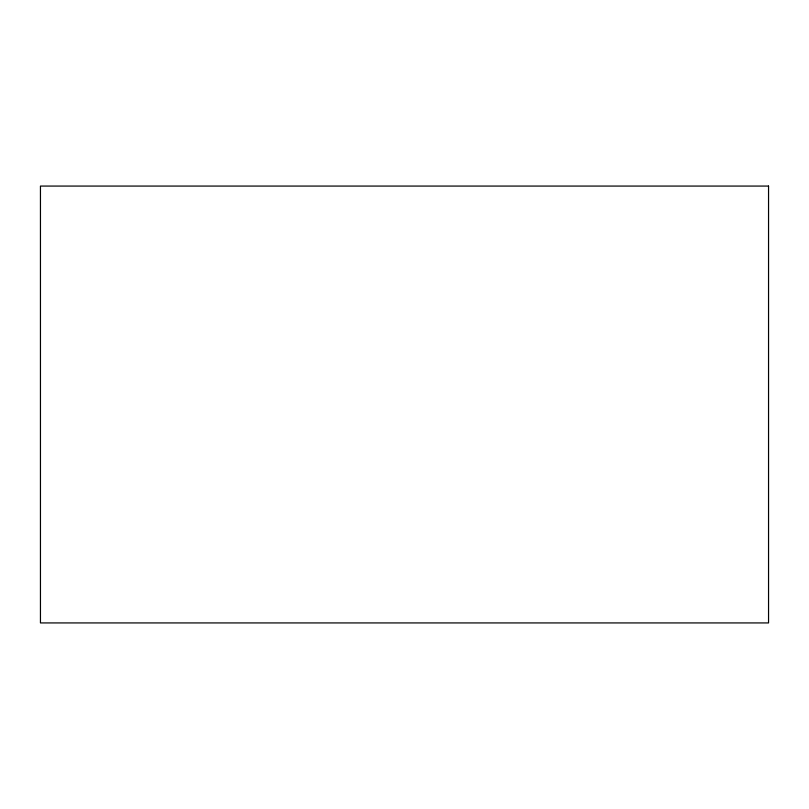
<?xml version="1.0" encoding="UTF-8"?>
<svg xmlns="http://www.w3.org/2000/svg" width="809" height="809" viewBox="0 0 809 809"><rect width="100%" height="100%" fill="white"/><g stroke="black" fill="none" stroke-linecap="round" stroke-linejoin="round"><path stroke-width="1.21" d="M768.55 186.07L40.45 186.07L40.45 622.93L768.55 622.93L768.55 186.07"/></g></svg>
